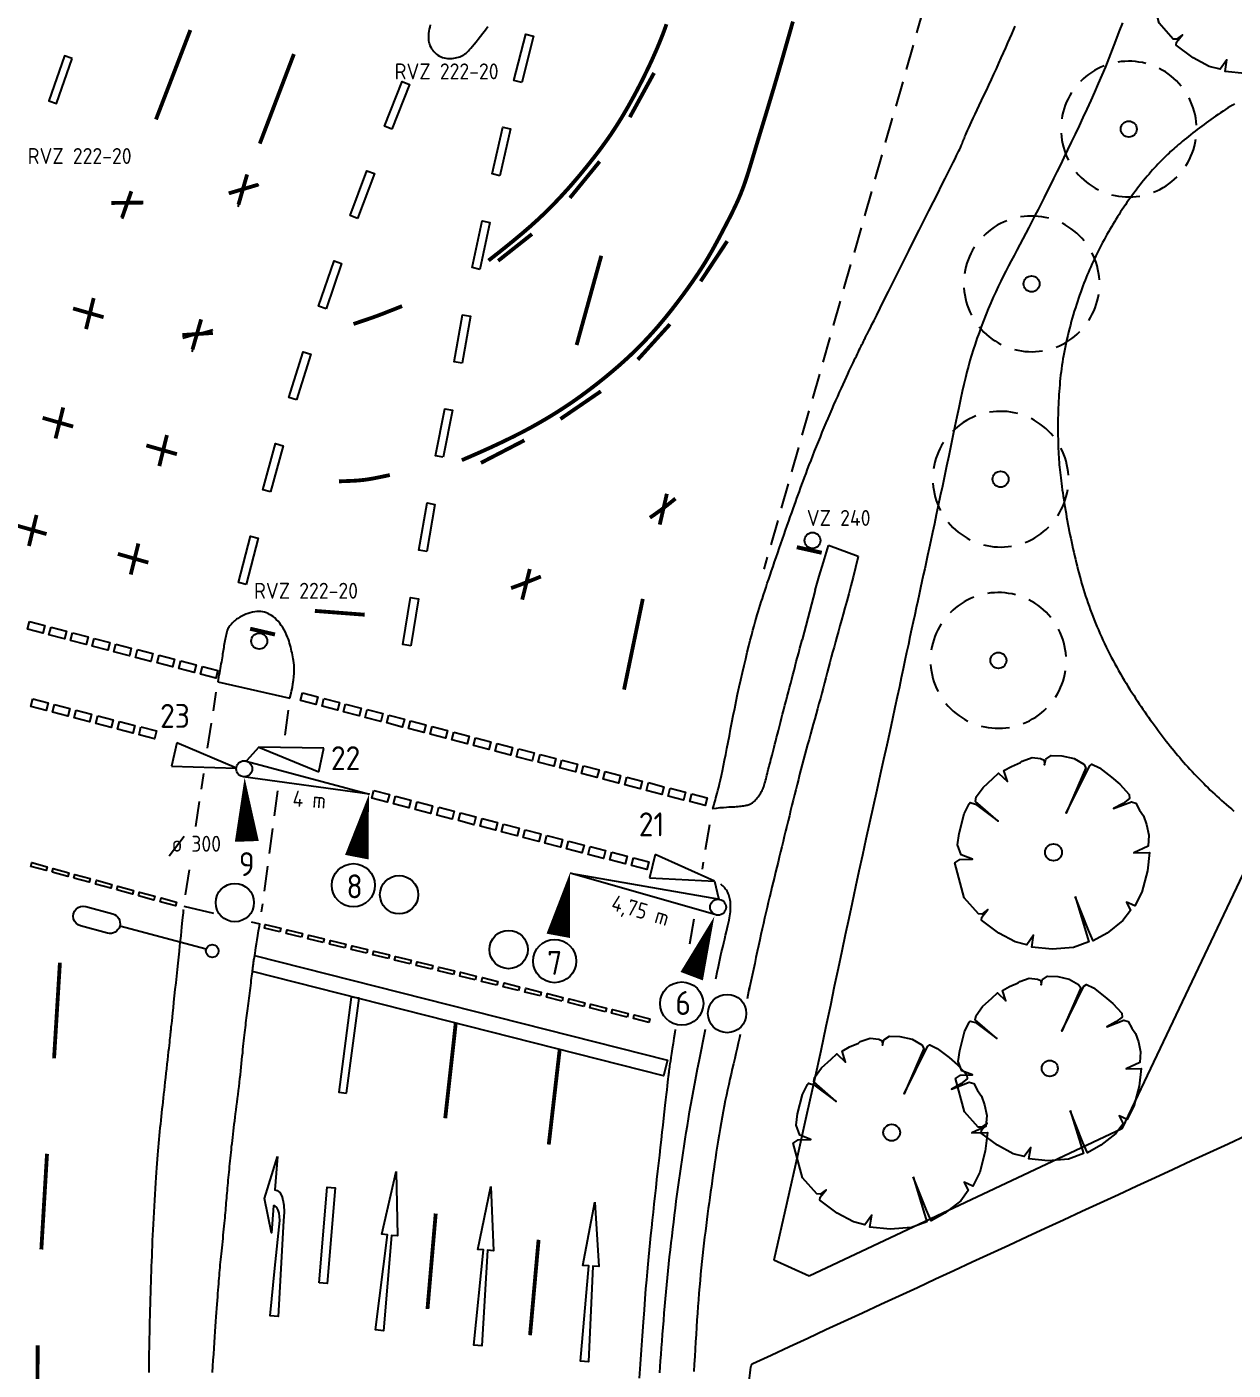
# Model space of a CAD drawing. Header units: metres. Extents: x -3 to 211, y 1 to 149.
# Drawn here: x 75.44 to 113.22, y 37.58 to 79.65 of the extents above; entities that cross this region are included whole.
import ezdxf

# ---------------------------------------------------------------- set-up
doc = ezdxf.new("R2010")
doc.units = ezdxf.units.M
doc.header["$LTSCALE"] = 25
doc.linetypes.add('STRICHLINIE2', pattern=[9.525, 6.35, -3.175])
doc.layers.get('0').update_dxf_attribs({"linetype": 'CONTINUOUS'})
for name, color, linetype in [('BG-GR-LIN-VSB', 4, 'CONTINUOUS'), ('BT-OF-LIN-ABG', 4, 'CONTINUOUS'), ('BT-SM-SYM', 2, 'CONTINUOUS'), ('BV-BL-SYM', 2, 'CONTINUOUS'), ('BV-FM-SYM', 2, 'CONTINUOUS'), ('BV-SF-LIN-HOH', 5, 'CONTINUOUS'), ('BV-SF-LIN-HOH-AGS', 5, 'STRICHLINIE2'), ('BV-VK-SYM', 2, 'CONTINUOUS'), ('BV-VK-TXT', 2, 'CONTINUOUS'), ('BV-VK-TXT-LSA', 3, 'CONTINUOUS')]:
    doc.layers.add(name, color=color, linetype=linetype)
doc.styles.get("Standard").update_dxf_attribs({"font": 'isocp.shx', "height": 0.5})

# ---------------------------------------------------------------- blocks, each defined once
blk = doc.blocks.new('BMIST')
blk.add_lwpolyline([(0.506, 0.041), (0.991, 0.004), (0.99, -0.167), (0.925, -0.378), (0.829, -0.566), (0.721, -0.503), (0.788, -0.605), (0.717, -0.704), (0.57, -0.828), (0.382, -0.947), (0.354, -0.933), (0.304, -0.846), (0.324, -0.92), (0.31, -0.952), (0.101, -1.03), (-0.27, -0.988), (-0.283, -0.927), (-0.239, -0.804), (-0.323, -0.896), (-0.431, -0.894), (-0.535, -0.836), (-0.705, -0.716), (-0.782, -0.629), (-0.791, -0.616), (-0.754, -0.569), (-0.509, -0.416), (-0.783, -0.559), (-0.822, -0.535), (-0.888, -0.433), (-0.937, -0.307), (-0.967, -0.23), (-0.853, -0.178), (-0.972, -0.169), (-0.984, -0.083), (-0.988, 0.019), (-0.995, 0.04), (-0.992, 0.149), (-0.949, 0.227), (-0.921, 0.255), (-0.876, 0.242), (-0.923, 0.274), (-0.939, 0.342), (-0.895, 0.442), (-0.824, 0.549), (-0.733, 0.621), (-0.69, 0.629), (-0.328, 0.267), (-0.694, 0.669), (-0.702, 0.7), (-0.639, 0.757), (-0.506, 0.838), (-0.406, 0.892), (-0.273, 0.943), (-0.233, 0.932), (-0.208, 0.851), (-0.194, 0.741), (-0.194, 0.938), (-0.164, 0.976), (-0.083, 0.986), (-0.013, 1.003), (0.083, 0.998), (0.192, 0.981), (0.295, 0.932), (0.305, 0.77), (0.361, 0.923), (0.531, 0.832), (0.714, 0.7), (0.82, 0.58), (0.752, 0.513), (0.846, 0.521), (0.916, 0.409), (0.976, 0.211), (0.999, 0.048), (0.879, 0.043)], close=True)
blk.add_circle((0, 0), 0.0866)
blk = doc.blocks.new('BMPLN')
blk.add_circle((0, 0), 0.25)
for start, end in [(72, 96.0163), (108, 132.0163), (36, 60.0163), (144, 168.0163), (0, 24.0163), (180, 204.0163), (324, 348.0163), (216, 240.0163), (288, 312.0163), (252, 276.0163)]:
    blk.add_arc((0, 0), 2.125, start, end)
blk = doc.blocks.new('FMPFLG')
blk.add_lwpolyline([(0, 0), (2, 0.25), (2, 0.0625), (5, 0.125), (5, -0.125), (2, -0.0625), (2, -0.25)], close=True)
blk = doc.blocks.new('FMPFLL')
blk.add_lwpolyline([(0, -0.289), (1.05, -0.289), (1.064, -0.215), (1.119, -0.13), (1.236, -0.058), (1.345, -0.016), (1.511, 0.027), (1.722, 0.058), (2, 0.062), (5, 0.125), (5, 0), (5, -0.125), (3.5, -0.094), (2, -0.062), (1.876, -0.075), (1.774, -0.098), (1.676, -0.135), (1.595, -0.186), (1.555, -0.251), (1.55, -0.289), (2.4, -0.289), (1.35, -0.589)], close=True)
blk = doc.blocks.new('BLSTRLAM')
blk.add_line((0.2, 0), (3, 0))
blk.add_lwpolyline([(3.3125, 0.3125), (4.1875, 0.3125, -1), (4.1875, -0.3125), (3.3125, -0.3125, -1)], format="xyb", close=True)
blk.add_circle((0, 0), 0.2)
blk = doc.blocks.new('VKLSASO1')
blk.add_lwpolyline([(0, -0.45, 0, 0, 0), (0, 0.15, 0.3, 0, 0), (0, 0.45, 0, 0, 0)], format="xyseb")
blk = doc.blocks.new('BVKMAN')
blk.add_circle((0, 0), 0.25)
blk = doc.blocks.new('Verkehrszeichen')
at = {"layer": 'BV-VK-SYM', "const_width": 0.125}
blk.add_lwpolyline([(0.305, 0.373), (0.322, -0.426)], dxfattribs=at)
at = {"layer": 'BV-VK-SYM', "rotation": 0.8654267626991108}
blk.add_blockref('BVKMAN', (0, 0), dxfattribs=at)

msp = doc.modelspace()

# ---------------------------------------------------------------- linework, layer by layer
at = {"layer": 'BG-GR-LIN-VSB'}
msp.add_line((99.942, 40.529), (98.83, 41.023), dxfattribs=at)
at = {"layer": 'BT-OF-LIN-ABG'}
for p, q in [((101.475, 63.063), (100.548, 63.41)), ((100.134, 62.015), (99.721, 60.451)), ((81.414, 59.141), (83.672, 58.633)), ((114.122, 54.366), (109.741, 45.139)), ((80.353, 52.114), (81.284, 51.896)), ((82.462, 51.62), (82.731, 51.558)), ((98.006, 49.222), (98.076, 49.568)), ((109.741, 45.139), (99.942, 40.529))]:
    msp.add_line(p, q, dxfattribs=at)
for points in [[(109.753, 79.776), (109.647, 79.492), (109.542, 79.214), (109.436, 78.941), (109.329, 78.671), (109.22, 78.404), (109.11, 78.139), (108.997, 77.874), (108.881, 77.609), (108.762, 77.343), (108.641, 77.077), (108.519, 76.813), (108.396, 76.551), (108.274, 76.293), (108.153, 76.042), (108.035, 75.797), (107.92, 75.56), (107.81, 75.333), (107.703, 75.115), (107.6, 74.904), (107.499, 74.7), (107.4, 74.502), (107.303, 74.307), (107.207, 74.116), (107.111, 73.928), (107.014, 73.74), (106.918, 73.554), (106.822, 73.37), (106.727, 73.188), (106.633, 73.009), (106.54, 72.833), (106.449, 72.66), (106.36, 72.492), (106.273, 72.327), (106.188, 72.166), (106.105, 72.006), (106.024, 71.847), (105.944, 71.686), (105.865, 71.523), (105.786, 71.356), (105.708, 71.184), (105.63, 71.005), (105.553, 70.822), (105.477, 70.635), (105.403, 70.447), (105.331, 70.259), (105.263, 70.073), (105.198, 69.89), (105.137, 69.712), (105.081, 69.54), (105.029, 69.372), (104.98, 69.203), (104.932, 69.03), (104.885, 68.85), (104.838, 68.659), (104.789, 68.453), (104.739, 68.229), (104.684, 67.984), (104.627, 67.72), (104.568, 67.44), (104.506, 67.147), (104.443, 66.843), (104.378, 66.532), (104.312, 66.217), (104.246, 65.899), (104.18, 65.583), (104.114, 65.27), (104.049, 64.962), (103.985, 64.66), (103.923, 64.368), (103.863, 64.086), (103.806, 63.817), (103.751, 63.563), (103.7, 63.324), (103.652, 63.099), (103.606, 62.885), (103.561, 62.679), (103.518, 62.478), (103.475, 62.28), (103.432, 62.081), (103.388, 61.879), (103.343, 61.672), (103.297, 61.459), (103.249, 61.239), (103.201, 61.014), (103.151, 60.784), (103.1, 60.547), (103.049, 60.306), (102.996, 60.059), (102.942, 59.806), (102.887, 59.544), (102.829, 59.27), (102.767, 58.979), (102.701, 58.669), (102.629, 58.336), (102.551, 57.976), (102.466, 57.585), (102.373, 57.161), (102.272, 56.71), (102.167, 56.235), (102.057, 55.742), (101.945, 55.238), (101.832, 54.727), (101.719, 54.215), (101.608, 53.708), (101.499, 53.209), (101.392, 52.716), (101.286, 52.223), (101.18, 51.726), (101.072, 51.22), (100.962, 50.7), (100.848, 50.161), (100.73, 49.599), (100.606, 49.004), (100.466, 48.344), (100.303, 47.584), (100.108, 46.688), (99.872, 45.62), (99.586, 44.344), (99.242, 42.824), (98.83, 41.023)], [(100.134, 62.015), (100.155, 62.088), (100.26, 62.452), (100.39, 62.889), (100.548, 63.41)], [(101.475, 63.063), (101.393, 62.723), (101.317, 62.417), (101.246, 62.141), (101.181, 61.892), (101.12, 61.664), (101.063, 61.455), (101.009, 61.259), (100.957, 61.074), (100.907, 60.896), (100.859, 60.723), (100.812, 60.554), (100.766, 60.39), (100.722, 60.227), (100.678, 60.067), (100.635, 59.908), (100.592, 59.749), (100.549, 59.589), (100.507, 59.428), (100.464, 59.267), (100.422, 59.106), (100.379, 58.944), (100.337, 58.783), (100.294, 58.621), (100.25, 58.459), (100.206, 58.298), (100.162, 58.137), (100.117, 57.976), (100.072, 57.816), (100.028, 57.656), (99.983, 57.497), (99.939, 57.338), (99.895, 57.18), (99.852, 57.023), (99.81, 56.866), (99.768, 56.709), (99.726, 56.552), (99.685, 56.395), (99.644, 56.237), (99.603, 56.079), (99.563, 55.92), (99.522, 55.759), (99.482, 55.598), (99.441, 55.436), (99.401, 55.273), (99.361, 55.11), (99.321, 54.947), (99.281, 54.784), (99.242, 54.621), (99.202, 54.458), (99.163, 54.296), (99.123, 54.134), (99.084, 53.972), (99.045, 53.812), (99.006, 53.652), (98.968, 53.493), (98.929, 53.335), (98.89, 53.177), (98.852, 53.02), (98.814, 52.864), (98.775, 52.707), (98.737, 52.55), (98.699, 52.391), (98.661, 52.232), (98.623, 52.07), (98.585, 51.907), (98.547, 51.742), (98.509, 51.574), (98.471, 51.403), (98.433, 51.23), (98.394, 51.055), (98.355, 50.876), (98.315, 50.695), (98.276, 50.51), (98.235, 50.323), (98.195, 50.135), (98.155, 49.945), (98.115, 49.756), (98.076, 49.568), (98.06, 49.488)], [(96.905, 55.173), (97.04, 55.188), (97.158, 55.199), (97.26, 55.208), (97.348, 55.215), (97.425, 55.22), (97.493, 55.224), (97.554, 55.227), (97.611, 55.23), (97.665, 55.234), (97.716, 55.238), (97.765, 55.242), (97.811, 55.247), (97.855, 55.253), (97.896, 55.259), (97.934, 55.265), (97.97, 55.272), (98.002, 55.28), (98.033, 55.288), (98.061, 55.298), (98.088, 55.309), (98.114, 55.321), (98.139, 55.336), (98.164, 55.353), (98.189, 55.372), (98.215, 55.394), (98.24, 55.418), (98.266, 55.445), (98.292, 55.473), (98.317, 55.503), (98.342, 55.534), (98.366, 55.566), (98.388, 55.599), (98.41, 55.632), (98.43, 55.666), (98.45, 55.7), (98.468, 55.736), (98.485, 55.774), (98.502, 55.814), (98.517, 55.856), (98.533, 55.901), (98.547, 55.949), (98.562, 55.999), (98.576, 56.052), (98.59, 56.107), (98.604, 56.164), (98.618, 56.221), (98.632, 56.279), (98.647, 56.338), (98.662, 56.396), (98.678, 56.455), (98.694, 56.514), (98.711, 56.576), (98.728, 56.639), (98.746, 56.705), (98.764, 56.775), (98.784, 56.848), (98.804, 56.926), (98.825, 57.009), (98.846, 57.097), (98.87, 57.189), (98.894, 57.288), (98.92, 57.392), (98.948, 57.501), (98.977, 57.617), (99.008, 57.739), (99.041, 57.866), (99.076, 57.997), (99.111, 58.132), (99.147, 58.269), (99.184, 58.408), (99.22, 58.547), (99.257, 58.685), (99.293, 58.822), (99.328, 58.958), (99.363, 59.093), (99.398, 59.228), (99.433, 59.363), (99.469, 59.498), (99.504, 59.634), (99.54, 59.772), (99.577, 59.91), (99.615, 60.051), (99.653, 60.194), (99.692, 60.34), (99.721, 60.451)], [(97.021, 49.84), (97.028, 49.875), (97.063, 50.052), (97.098, 50.222), (97.133, 50.384), (97.167, 50.54), (97.201, 50.689), (97.234, 50.83), (97.266, 50.964), (97.296, 51.09), (97.325, 51.208), (97.351, 51.318), (97.375, 51.419), (97.397, 51.512), (97.415, 51.597), (97.432, 51.675), (97.445, 51.748), (97.457, 51.815), (97.466, 51.877), (97.473, 51.937), (97.478, 51.994), (97.481, 52.049), (97.482, 52.102), (97.481, 52.154), (97.479, 52.204), (97.474, 52.252), (97.468, 52.299), (97.46, 52.344), (97.45, 52.387), (97.439, 52.429), (97.425, 52.469), (97.409, 52.508), (97.392, 52.546), (97.372, 52.582), (97.35, 52.617), (97.325, 52.651), (97.298, 52.684), (97.269, 52.715), (97.237, 52.746), (97.203, 52.776), (97.172, 52.802)], [(95.262, 37.497), (95.276, 37.687), (95.29, 37.88), (95.305, 38.078), (95.32, 38.28), (95.336, 38.489), (95.352, 38.703), (95.369, 38.92), (95.386, 39.141), (95.404, 39.364), (95.422, 39.588), (95.442, 39.813), (95.461, 40.036), (95.482, 40.258), (95.504, 40.478), (95.526, 40.697), (95.549, 40.915), (95.572, 41.133), (95.596, 41.35), (95.621, 41.567), (95.646, 41.784), (95.672, 42.002), (95.698, 42.221), (95.725, 42.439), (95.752, 42.658), (95.78, 42.876), (95.809, 43.094), (95.838, 43.311), (95.867, 43.528), (95.897, 43.743), (95.928, 43.958), (95.959, 44.172), (95.991, 44.385), (96.024, 44.599), (96.057, 44.813), (96.091, 45.027), (96.126, 45.242), (96.162, 45.458), (96.198, 45.675), (96.236, 45.893), (96.275, 46.114), (96.315, 46.337), (96.357, 46.562), (96.4, 46.791), (96.445, 47.022), (96.492, 47.257), (96.697, 48.261)], [(97.778, 48.091), (97.757, 47.989), (97.721, 47.825), (97.685, 47.662), (97.648, 47.501), (97.61, 47.339), (97.572, 47.178), (97.534, 47.017), (97.496, 46.856), (97.458, 46.693), (97.421, 46.529), (97.385, 46.363), (97.349, 46.195), (97.314, 46.025), (97.28, 45.854), (97.246, 45.68), (97.214, 45.505), (97.182, 45.327), (97.151, 45.147), (97.121, 44.965), (97.091, 44.781), (97.062, 44.597), (97.034, 44.412), (97.007, 44.228), (96.98, 44.045), (96.954, 43.864), (96.928, 43.685), (96.903, 43.509), (96.878, 43.335), (96.854, 43.163), (96.83, 42.992), (96.806, 42.821), (96.783, 42.648), (96.759, 42.474), (96.736, 42.297), (96.713, 42.117), (96.69, 41.934), (96.668, 41.749), (96.646, 41.56), (96.624, 41.37), (96.603, 41.177), (96.582, 40.984), (96.562, 40.789), (96.543, 40.593), (96.524, 40.395), (96.507, 40.196), (96.489, 39.994), (96.473, 39.789), (96.457, 39.58), (96.442, 39.368), (96.427, 39.15), (96.412, 38.928), (96.398, 38.701), (96.384, 38.471), (96.37, 38.239), (96.357, 38.006), (96.343, 37.773), (96.329, 37.541)]]:
    msp.add_lwpolyline(points, dxfattribs=at)
msp.add_lwpolyline([(98.075, 30.468, -0.000227), (98, 31.341, -0.007476), (97.984, 31.564, -0.009604), (97.942, 32.715, -0.007263), (97.937, 34.237, -0.007724), (97.96, 35.085, -0.003463), (98.053, 36.975, -0.014258), (98.113, 37.68, -0.118876), (98.142, 37.761, -0.138582), (98.178, 37.792, -0.000322), (116.504, 46.26, -0.000473), (127.645, 51.387, -0.000747), (147.807, 60.604)], format="xyb", dxfattribs=at)
at = {"layer": 'BV-FM-SYM', "const_width": 0.12}
for points in [[(80.558, 79.552), (79.481, 76.752)], [(89.061, 66.081), (89.54, 66.289), (89.963, 66.479), (90.337, 66.654), (90.667, 66.815), (90.961, 66.964), (91.223, 67.104), (91.461, 67.237), (91.681, 67.365), (91.887, 67.489), (92.082, 67.611), (92.268, 67.731), (92.446, 67.849), (92.616, 67.967), (92.782, 68.085), (92.942, 68.203), (93.1, 68.322), (93.257, 68.442), (93.411, 68.564), (93.563, 68.686), (93.712, 68.81), (93.859, 68.934), (94.002, 69.058), (94.141, 69.182), (94.277, 69.306), (94.408, 69.43), (94.535, 69.553), (94.658, 69.676), (94.777, 69.799), (94.894, 69.922), (95.007, 70.046), (95.118, 70.17), (95.226, 70.294), (95.332, 70.42), (95.437, 70.546), (95.539, 70.672), (95.64, 70.799), (95.738, 70.926), (95.835, 71.053), (95.93, 71.179), (96.023, 71.305), (96.114, 71.43), (96.203, 71.555), (96.291, 71.679), (96.376, 71.803), (96.46, 71.926), (96.541, 72.05), (96.62, 72.174), (96.697, 72.297), (96.772, 72.421), (96.844, 72.545), (96.914, 72.668), (96.982, 72.79), (97.047, 72.911), (97.111, 73.028), (97.172, 73.143), (97.231, 73.255), (97.287, 73.363), (97.342, 73.468), (97.395, 73.569), (97.446, 73.668), (97.495, 73.765), (97.542, 73.86), (97.587, 73.953), (97.631, 74.046), (97.674, 74.138), (97.716, 74.23), (97.756, 74.324), (97.796, 74.419), (97.835, 74.518), (97.874, 74.622), (97.914, 74.73), (97.953, 74.844), (97.993, 74.965), (98.034, 75.094), (98.076, 75.23), (98.121, 75.376), (98.167, 75.531), (98.216, 75.695), (98.269, 75.871), (98.325, 76.057), (98.385, 76.255), (98.449, 76.466), (98.518, 76.69), (98.59, 76.927), (98.666, 77.179), (98.746, 77.446), (98.831, 77.728), (98.919, 78.027), (99.011, 78.343), (99.108, 78.678), (99.21, 79.034), (99.318, 79.414), (99.433, 79.819)], [(89.898, 72.333), (90.306, 72.654), (90.657, 72.937), (90.958, 73.188), (91.216, 73.411), (91.438, 73.612), (91.632, 73.794), (91.804, 73.963), (91.961, 74.123), (92.11, 74.28), (92.252, 74.433), (92.388, 74.584), (92.519, 74.732), (92.644, 74.878), (92.765, 75.021), (92.882, 75.164), (92.997, 75.305), (93.108, 75.445), (93.218, 75.584), (93.325, 75.723), (93.43, 75.863), (93.532, 76.003), (93.633, 76.144), (93.732, 76.286), (93.828, 76.431), (93.923, 76.578), (94.016, 76.726), (94.107, 76.876), (94.196, 77.027), (94.283, 77.178), (94.367, 77.329), (94.45, 77.48), (94.53, 77.629), (94.608, 77.778), (94.683, 77.925), (94.756, 78.07), (94.827, 78.214), (94.896, 78.357), (94.963, 78.498), (95.028, 78.638), (95.09, 78.777), (95.151, 78.915), (95.209, 79.052), (95.266, 79.189), (95.32, 79.325), (95.373, 79.461), (95.424, 79.598), (95.472, 79.736)], [(83.801, 78.799), (82.733, 75.995)], [(94.323, 76.822), (95.083, 78.209)], [(92.447, 74.295), (93.379, 75.436)], [(82.067, 74.088), (82.335, 75.027)], [(78.417, 73.671), (78.709, 74.5)], [(82.684, 74.71), (81.766, 74.439)], [(79.082, 74.149), (78.082, 74.137)], [(90.199, 72.324), (91.26, 73.163)], [(96.542, 71.682), (97.374, 72.941)], [(92.658, 69.687), (93.43, 72.483)], [(77.291, 70.186), (77.529, 71.157)], [(77.841, 70.559), (76.885, 70.832)], [(85.669, 70.347), (85.913, 70.429), (86.106, 70.494), (86.265, 70.549), (86.41, 70.601), (86.557, 70.656), (86.724, 70.722), (86.93, 70.803), (87.191, 70.908)], [(80.626, 69.551), (80.895, 70.49)], [(94.573, 69.23), (95.58, 70.339)], [(81.263, 70.066), (80.308, 70)], [(92.151, 67.372), (93.416, 68.238)], [(76.337, 66.76), (76.575, 67.732)], [(76.887, 67.134), (75.931, 67.406)], [(79.586, 65.897), (79.824, 66.868)], [(80.137, 66.27), (79.18, 66.543)], [(89.661, 65.997), (91.022, 66.703)], [(85.211, 65.418), (85.476, 65.428), (85.685, 65.437), (85.856, 65.449), (86.009, 65.465), (86.162, 65.487), (86.333, 65.518), (86.542, 65.56), (86.807, 65.616)], [(95.753, 64.879), (95.585, 64.742), (95.385, 64.587), (95.205, 64.455), (95.039, 64.338), (94.953, 64.28)], [(75.502, 63.394), (75.74, 64.366)], [(76.053, 63.768), (75.096, 64.04)], [(78.692, 62.501), (78.93, 63.472)], [(79.242, 62.874), (78.286, 63.147)], [(91.537, 62.438), (91.353, 62.361), (90.885, 62.177), (90.605, 62.075)], [(84.458, 61.361), (86.019, 61.241)], [(94.731, 61.737), (94.143, 58.895)], [(76.472, 50.344), (76.289, 47.349)], [(88.872, 48.454), (88.542, 45.472)], [(92.128, 47.628), (91.785, 44.648)], [(76.068, 44.358), (75.89, 41.363)], [(88.244, 42.487), (87.986, 39.498)], [(91.466, 41.665), (91.199, 38.677)], [(75.774, 38.365), (75.767, 35.365)]]:
    msp.add_lwpolyline(points, dxfattribs=at)
at = {"layer": 'BV-FM-SYM'}
for points in [[(90.939, 77.909), (90.696, 77.97), (91.064, 79.424), (91.306, 79.363)], [(76.854, 78.666), (76.618, 78.748), (76.124, 77.332), (76.36, 77.249)], [(86.867, 76.451), (86.635, 76.544), (87.193, 77.936), (87.425, 77.844)], [(90.256, 74.991), (90.012, 75.046), (90.343, 76.509), (90.586, 76.454)], [(85.796, 73.652), (85.562, 73.739), (86.088, 75.144), (86.322, 75.057)], [(89.631, 72.058), (89.386, 72.111), (89.699, 73.578), (89.943, 73.526)], [(84.811, 70.822), (84.574, 70.903), (85.06, 72.322), (85.297, 72.241)], [(89.073, 69.115), (88.827, 69.159), (89.088, 70.636), (89.334, 70.593)], [(83.884, 67.972), (83.646, 68.047), (84.095, 69.478), (84.334, 69.403)], [(88.481, 66.172), (88.236, 66.221), (88.529, 67.692), (88.774, 67.643)], [(83.069, 65.09), (82.828, 65.157), (83.228, 66.602), (83.469, 66.535)], [(87.961, 63.22), (87.715, 63.263), (87.972, 64.741), (88.218, 64.698)], [(82.308, 62.19), (82.066, 62.252), (82.439, 63.705), (82.681, 63.643)], [(87.462, 60.264), (87.215, 60.304), (87.456, 61.784), (87.703, 61.744)], [(75.515, 61.028), (75.999, 60.902), (75.936, 60.66), (75.453, 60.786)], [(76.193, 60.852), (76.677, 60.726), (76.614, 60.484), (76.13, 60.61)], [(76.87, 60.676), (77.354, 60.55), (77.292, 60.308), (76.808, 60.434)], [(77.548, 60.5), (78.032, 60.374), (77.969, 60.132), (77.485, 60.258)], [(78.225, 60.324), (78.709, 60.198), (78.647, 59.956), (78.163, 60.082)], [(78.903, 60.148), (79.387, 60.022), (79.324, 59.781), (78.84, 59.906)], [(79.581, 59.972), (80.064, 59.847), (80.002, 59.605), (79.518, 59.73)], [(80.258, 59.796), (80.742, 59.671), (80.679, 59.429), (80.195, 59.554)], [(80.936, 59.62), (81.42, 59.495), (81.357, 59.253), (80.873, 59.378)], [(75.625, 58.606), (76.109, 58.48), (76.046, 58.238), (75.562, 58.364)], [(84.067, 58.797), (84.551, 58.671), (84.488, 58.429), (84.004, 58.555)], [(84.744, 58.621), (85.228, 58.495), (85.166, 58.253), (84.682, 58.379)], [(76.302, 58.43), (76.786, 58.304), (76.723, 58.062), (76.24, 58.188)], [(76.98, 58.254), (77.464, 58.128), (77.401, 57.886), (76.917, 58.012)], [(77.657, 58.078), (78.141, 57.952), (78.079, 57.71), (77.595, 57.836)], [(85.422, 58.445), (85.906, 58.319), (85.843, 58.077), (85.359, 58.203)], [(86.1, 58.269), (86.584, 58.143), (86.521, 57.901), (86.037, 58.027)], [(86.777, 58.093), (87.261, 57.967), (87.198, 57.725), (86.714, 57.851)], [(78.335, 57.902), (78.819, 57.776), (78.756, 57.534), (78.272, 57.66)], [(79.012, 57.726), (79.496, 57.6), (79.434, 57.358), (78.95, 57.484)], [(87.455, 57.917), (87.939, 57.791), (87.876, 57.549), (87.392, 57.675)], [(88.132, 57.741), (88.616, 57.615), (88.553, 57.373), (88.069, 57.499)], [(88.81, 57.565), (89.294, 57.439), (89.231, 57.197), (88.747, 57.323)], [(89.487, 57.389), (89.971, 57.263), (89.908, 57.021), (89.424, 57.147)], [(90.165, 57.213), (90.649, 57.088), (90.586, 56.846), (90.102, 56.971)], [(90.842, 57.037), (91.326, 56.912), (91.263, 56.67), (90.779, 56.795)], [(91.52, 56.861), (92.004, 56.736), (91.941, 56.494), (91.457, 56.619)], [(92.197, 56.685), (92.681, 56.56), (92.618, 56.318), (92.134, 56.443)], [(92.875, 56.509), (93.359, 56.384), (93.296, 56.142), (92.812, 56.267)], [(93.552, 56.333), (94.036, 56.208), (93.973, 55.966), (93.49, 56.091)], [(94.23, 56.158), (94.714, 56.032), (94.651, 55.79), (94.167, 55.916)], [(94.907, 55.982), (95.391, 55.856), (95.329, 55.614), (94.845, 55.74)], [(86.307, 55.738), (86.791, 55.612), (86.728, 55.37), (86.244, 55.496)], [(86.985, 55.562), (87.469, 55.436), (87.406, 55.194), (86.922, 55.32)], [(95.585, 55.806), (96.069, 55.68), (96.006, 55.438), (95.522, 55.564)], [(96.262, 55.63), (96.746, 55.504), (96.684, 55.262), (96.2, 55.388)], [(87.662, 55.386), (88.146, 55.26), (88.083, 55.018), (87.599, 55.144)], [(88.34, 55.21), (88.824, 55.084), (88.761, 54.842), (88.277, 54.968)], [(89.017, 55.034), (89.501, 54.908), (89.438, 54.666), (88.954, 54.792)], [(89.695, 54.858), (90.179, 54.732), (90.116, 54.49), (89.632, 54.616)], [(90.372, 54.682), (90.856, 54.556), (90.793, 54.314), (90.309, 54.44)], [(91.05, 54.506), (91.534, 54.38), (91.471, 54.138), (90.987, 54.264)], [(91.727, 54.33), (92.211, 54.205), (92.148, 53.963), (91.665, 54.088)], [(92.405, 54.154), (92.889, 54.029), (92.826, 53.787), (92.342, 53.912)], [(93.082, 53.978), (93.566, 53.853), (93.504, 53.611), (93.02, 53.736)], [(75.558, 53.361), (75.59, 53.477), (76.072, 53.345), (76.041, 53.23)], [(93.76, 53.802), (94.244, 53.677), (94.181, 53.435), (93.697, 53.56)], [(94.437, 53.626), (94.921, 53.501), (94.859, 53.259), (94.375, 53.384)], [(76.234, 53.177), (76.265, 53.293), (76.748, 53.161), (76.716, 53.045)], [(76.909, 52.992), (76.941, 53.108), (77.423, 52.976), (77.391, 52.861)], [(77.584, 52.808), (77.616, 52.924), (78.098, 52.792), (78.066, 52.676)], [(78.259, 52.623), (78.291, 52.739), (78.773, 52.607), (78.742, 52.492)], [(78.935, 52.439), (78.966, 52.555), (79.449, 52.423), (79.417, 52.307)], [(79.61, 52.254), (79.642, 52.37), (80.124, 52.238), (80.092, 52.123)], [(83.363, 51.305), (82.877, 51.424), (82.906, 51.541), (83.391, 51.422)], [(84.043, 51.139), (83.557, 51.258), (83.586, 51.374), (84.071, 51.255)], [(84.722, 50.972), (84.237, 51.091), (84.265, 51.208), (84.751, 51.089)], [(85.402, 50.806), (84.917, 50.925), (84.945, 51.041), (85.431, 50.922)], [(86.082, 50.639), (85.597, 50.758), (85.625, 50.875), (86.111, 50.756)], [(86.762, 50.472), (86.277, 50.591), (86.305, 50.708), (86.791, 50.589)], [(87.442, 50.306), (86.956, 50.425), (86.985, 50.541), (87.471, 50.422)], [(88.122, 50.139), (87.636, 50.258), (87.665, 50.375), (88.15, 50.256)], [(88.802, 49.973), (88.316, 50.092), (88.345, 50.208), (88.83, 50.089)], [(89.482, 49.806), (88.996, 49.925), (89.025, 50.042), (89.51, 49.923)], [(90.162, 49.639), (89.676, 49.758), (89.705, 49.875), (90.19, 49.756)], [(90.841, 49.473), (90.356, 49.592), (90.384, 49.708), (90.87, 49.589)], [(85.454, 46.262), (85.842, 49.237), (85.594, 49.269), (85.206, 46.294)], [(91.521, 49.306), (91.036, 49.425), (91.064, 49.542), (91.55, 49.423)], [(92.201, 49.14), (91.716, 49.259), (91.744, 49.375), (92.23, 49.256)], [(92.881, 48.973), (92.396, 49.092), (92.424, 49.209), (92.91, 49.09)], [(93.561, 48.806), (93.075, 48.925), (93.104, 49.042), (93.59, 48.923)], [(94.241, 48.64), (93.755, 48.759), (93.784, 48.875), (94.269, 48.756)], [(94.921, 48.473), (94.435, 48.592), (94.464, 48.709), (94.949, 48.59)], [(84.59, 40.322), (84.848, 43.31), (85.097, 43.289), (84.839, 40.3)]]:
    msp.add_lwpolyline(points, close=True, dxfattribs=at)
for points in [[(82.335, 75.027), (82.047, 74.016)], [(78.692, 74.506), (78.427, 73.638)], [(81.766, 74.439), (82.703, 74.716)], [(80.895, 70.49), (80.606, 69.479)], [(80.325, 69.902), (81.262, 70.178)], [(82.572, 50.566), (95.504, 47.288), (95.381, 46.804), (82.503, 50.068)]]:
    msp.add_lwpolyline(points, dxfattribs=at)
at = {"layer": 'BV-FM-SYM', "const_width": 0.12}
for points in [[(95.261, 64.064, 0.002223), (95.484, 65.029, 0.025423)], [(90.953, 61.715, 0.002136), (91.19, 62.673, 0.033352)]]:
    msp.add_lwpolyline(points, format="xyb", dxfattribs=at)
at = {"layer": 'BV-SF-LIN-HOH'}
for points in [[(88.072, 79.717), (88.055, 79.646), (88.042, 79.578), (88.031, 79.512), (88.022, 79.449), (88.017, 79.389), (88.015, 79.331), (88.016, 79.275), (88.021, 79.22), (88.031, 79.167), (88.045, 79.116), (88.064, 79.065), (88.088, 79.016), (88.117, 78.968), (88.15, 78.921), (88.187, 78.877), (88.227, 78.836), (88.27, 78.799), (88.315, 78.765), (88.362, 78.737), (88.41, 78.713), (88.459, 78.694), (88.509, 78.679), (88.559, 78.669), (88.61, 78.663), (88.661, 78.66), (88.712, 78.66), (88.763, 78.664), (88.812, 78.67), (88.861, 78.678), (88.909, 78.689), (88.955, 78.702), (89, 78.718), (89.043, 78.736), (89.084, 78.756), (89.123, 78.778), (89.16, 78.803), (89.195, 78.83), (89.23, 78.862), (89.267, 78.898), (89.305, 78.94), (89.347, 78.989), (89.394, 79.046), (89.447, 79.111), (89.507, 79.185), (89.573, 79.268), (89.645, 79.358), (89.72, 79.454), (89.799, 79.555), (89.88, 79.66)], [(96.927, 55.175), (96.935, 55.205), (96.952, 55.265), (96.968, 55.322), (96.985, 55.379), (97.003, 55.44), (97.022, 55.504), (97.042, 55.575), (97.063, 55.653), (97.086, 55.74), (97.11, 55.838), (97.136, 55.948), (97.164, 56.071), (97.194, 56.207), (97.225, 56.356), (97.258, 56.515), (97.292, 56.685), (97.328, 56.864), (97.365, 57.052), (97.403, 57.247), (97.442, 57.448), (97.482, 57.656), (97.523, 57.869), (97.565, 58.086), (97.609, 58.306), (97.654, 58.529), (97.701, 58.754), (97.749, 58.98), (97.799, 59.206), (97.85, 59.43), (97.902, 59.65), (97.953, 59.863), (98.003, 60.068), (98.052, 60.262), (98.098, 60.443), (98.141, 60.609), (98.18, 60.758), (98.216, 60.892), (98.25, 61.015), (98.282, 61.128), (98.313, 61.234), (98.343, 61.336), (98.374, 61.436), (98.406, 61.538), (98.439, 61.644), (98.475, 61.753), (98.512, 61.866), (98.55, 61.982), (98.59, 62.103), (98.631, 62.226), (98.674, 62.354), (98.718, 62.484), (98.764, 62.618), (98.811, 62.754), (98.858, 62.893), (98.907, 63.034), (98.956, 63.176), (99.005, 63.319), (99.055, 63.463), (99.105, 63.606), (99.155, 63.749), (99.205, 63.891), (99.254, 64.031), (99.302, 64.168), (99.349, 64.302), (99.395, 64.431), (99.439, 64.556), (99.481, 64.674), (99.522, 64.787), (99.56, 64.895), (99.598, 65.001), (99.636, 65.105), (99.674, 65.209), (99.713, 65.316), (99.754, 65.427), (99.798, 65.543), (99.844, 65.666), (99.894, 65.797), (99.946, 65.932), (100, 66.072), (100.056, 66.216), (100.113, 66.362), (100.172, 66.51), (100.232, 66.658), (100.292, 66.807), (100.353, 66.954), (100.414, 67.101), (100.475, 67.247), (100.536, 67.391), (100.597, 67.533), (100.658, 67.674), (100.718, 67.812), (100.778, 67.947), (100.837, 68.08), (100.894, 68.209), (100.95, 68.334), (101.005, 68.454), (101.057, 68.568), (101.107, 68.677), (101.154, 68.78), (101.199, 68.875), (101.24, 68.965), (101.28, 69.049), (101.317, 69.128), (101.353, 69.202), (101.387, 69.273), (101.42, 69.341), (101.452, 69.407), (101.483, 69.471), (101.513, 69.533), (101.542, 69.592), (101.57, 69.648), (101.596, 69.701), (101.62, 69.75), (101.642, 69.795), (101.662, 69.836), (101.68, 69.871), (101.695, 69.902), (101.709, 69.929), (101.721, 69.953), (101.731, 69.975), (101.741, 69.994), (101.75, 70.012), (101.759, 70.03), (101.768, 70.049), (101.78, 70.072), (101.797, 70.107), (101.823, 70.158), (101.859, 70.23), (101.908, 70.329), (101.973, 70.46), (102.057, 70.628), (102.162, 70.837), (102.284, 71.083), (102.422, 71.359), (102.572, 71.658), (102.73, 71.974), (102.894, 72.302), (103.06, 72.633), (103.225, 72.963), (103.387, 73.284), (103.543, 73.595), (103.693, 73.892), (103.836, 74.174), (103.969, 74.437), (104.091, 74.68), (104.202, 74.9), (104.3, 75.094), (104.384, 75.262), (104.454, 75.404), (104.513, 75.523), (104.562, 75.622), (104.602, 75.703), (104.633, 75.769), (104.659, 75.821), (104.679, 75.864), (104.695, 75.899), (104.707, 75.926), (104.717, 75.948), (104.725, 75.966), (104.73, 75.98), (104.734, 75.991), (104.738, 76.001), (104.741, 76.01), (104.744, 76.02), (104.747, 76.031), (104.752, 76.045), (104.758, 76.062), (104.766, 76.083), (104.775, 76.108), (104.788, 76.14), (104.804, 76.178), (104.823, 76.223), (104.846, 76.276), (104.873, 76.338), (104.904, 76.409), (104.94, 76.49), (104.982, 76.58), (105.028, 76.681), (105.081, 76.793), (105.139, 76.917), (105.202, 77.05), (105.27, 77.193), (105.342, 77.344), (105.416, 77.501), (105.493, 77.664), (105.571, 77.83), (105.65, 77.999), (105.729, 78.17), (105.806, 78.341), (105.883, 78.511), (105.958, 78.677), (106.03, 78.84), (106.1, 78.998), (106.167, 79.149), (106.229, 79.292), (106.288, 79.426), (106.343, 79.553), (106.395, 79.675)], [(113.261, 77.24), (113.198, 77.201), (113.131, 77.158), (113.059, 77.112), (112.985, 77.064), (112.908, 77.013), (112.83, 76.961), (112.752, 76.909), (112.675, 76.856), (112.6, 76.804), (112.526, 76.752), (112.453, 76.7), (112.382, 76.648), (112.311, 76.596), (112.241, 76.544), (112.171, 76.491), (112.101, 76.438), (112.031, 76.383), (111.961, 76.329), (111.892, 76.274), (111.824, 76.22), (111.757, 76.166), (111.692, 76.113), (111.63, 76.062), (111.571, 76.013), (111.514, 75.965), (111.461, 75.92), (111.409, 75.875), (111.36, 75.832), (111.311, 75.789), (111.264, 75.745), (111.216, 75.701), (111.168, 75.656), (111.12, 75.609), (111.071, 75.561), (111.021, 75.511), (110.969, 75.46), (110.918, 75.406), (110.865, 75.35), (110.811, 75.293), (110.757, 75.233), (110.701, 75.172), (110.645, 75.108), (110.589, 75.043), (110.532, 74.977), (110.476, 74.91), (110.419, 74.842), (110.364, 74.774), (110.309, 74.705), (110.255, 74.637), (110.202, 74.568), (110.149, 74.5), (110.098, 74.431), (110.047, 74.361), (109.996, 74.292), (109.946, 74.221), (109.896, 74.149), (109.846, 74.077), (109.796, 74.004), (109.746, 73.929), (109.697, 73.854), (109.648, 73.778), (109.599, 73.701), (109.55, 73.624), (109.502, 73.546), (109.455, 73.467), (109.408, 73.388), (109.361, 73.308), (109.315, 73.228), (109.269, 73.147), (109.224, 73.065), (109.179, 72.983), (109.135, 72.9), (109.091, 72.816), (109.047, 72.732), (109.004, 72.647), (108.962, 72.562), (108.92, 72.476), (108.88, 72.391), (108.84, 72.306), (108.801, 72.222), (108.763, 72.138), (108.726, 72.054), (108.69, 71.97), (108.655, 71.886), (108.62, 71.801), (108.585, 71.714), (108.551, 71.626), (108.517, 71.537), (108.482, 71.445), (108.448, 71.35), (108.414, 71.254), (108.38, 71.156), (108.347, 71.056), (108.313, 70.954), (108.28, 70.85), (108.248, 70.745), (108.215, 70.638), (108.184, 70.529), (108.153, 70.42), (108.123, 70.311), (108.094, 70.201), (108.066, 70.091), (108.04, 69.983), (108.015, 69.875), (107.991, 69.768), (107.968, 69.663), (107.947, 69.559), (107.927, 69.456), (107.909, 69.353), (107.892, 69.251), (107.875, 69.15), (107.86, 69.049), (107.846, 68.947), (107.833, 68.846), (107.82, 68.745), (107.809, 68.644), (107.799, 68.542), (107.789, 68.441), (107.78, 68.339), (107.772, 68.237), (107.765, 68.134), (107.759, 68.031), (107.753, 67.927), (107.748, 67.823), (107.744, 67.718), (107.741, 67.611), (107.738, 67.503), (107.736, 67.394), (107.735, 67.284), (107.734, 67.172), (107.734, 67.061), (107.735, 66.951), (107.736, 66.842), (107.738, 66.736), (107.741, 66.633), (107.743, 66.534), (107.747, 66.44), (107.751, 66.35), (107.755, 66.263), (107.76, 66.18), (107.765, 66.098), (107.771, 66.018), (107.778, 65.938), (107.785, 65.858), (107.793, 65.777), (107.801, 65.695), (107.811, 65.611), (107.821, 65.526), (107.832, 65.438), (107.843, 65.347), (107.856, 65.254), (107.87, 65.157), (107.884, 65.057), (107.9, 64.954), (107.916, 64.848), (107.933, 64.741), (107.951, 64.631), (107.97, 64.521), (107.989, 64.411), (108.008, 64.3), (108.028, 64.19), (108.048, 64.08), (108.069, 63.971), (108.09, 63.862), (108.112, 63.753), (108.135, 63.644), (108.157, 63.534), (108.181, 63.425), (108.205, 63.315), (108.23, 63.204), (108.255, 63.094), (108.281, 62.984), (108.307, 62.874), (108.334, 62.765), (108.362, 62.657), (108.39, 62.55), (108.418, 62.443), (108.447, 62.338), (108.477, 62.234), (108.507, 62.131), (108.538, 62.027), (108.57, 61.924), (108.603, 61.821), (108.637, 61.717), (108.673, 61.613), (108.71, 61.508), (108.747, 61.403), (108.787, 61.298), (108.827, 61.192), (108.868, 61.085), (108.911, 60.979), (108.955, 60.872), (109.001, 60.765), (109.047, 60.658), (109.095, 60.551), (109.144, 60.444), (109.194, 60.337), (109.245, 60.23), (109.298, 60.124), (109.352, 60.017), (109.406, 59.912), (109.462, 59.806), (109.519, 59.702), (109.576, 59.598), (109.634, 59.495), (109.692, 59.393), (109.751, 59.293), (109.81, 59.193), (109.87, 59.095), (109.929, 58.999), (109.989, 58.903), (110.048, 58.81), (110.107, 58.718), (110.166, 58.628), (110.224, 58.539), (110.282, 58.452), (110.339, 58.367), (110.396, 58.283), (110.454, 58.2), (110.511, 58.118), (110.569, 58.036), (110.627, 57.954), (110.687, 57.872), (110.747, 57.789), (110.81, 57.705), (110.873, 57.62), (110.937, 57.535), (111.001, 57.45), (111.065, 57.367), (111.129, 57.285), (111.192, 57.204), (111.254, 57.126), (111.314, 57.051), (111.373, 56.978), (111.432, 56.907), (111.49, 56.837), (111.549, 56.768), (111.609, 56.698), (111.671, 56.627), (111.735, 56.555), (111.801, 56.481), (111.87, 56.406), (111.94, 56.329), (112.012, 56.253), (112.084, 56.176), (112.156, 56.101), (112.228, 56.027), (112.3, 55.954), (112.37, 55.884), (112.439, 55.817), (112.507, 55.75), (112.576, 55.685), (112.645, 55.621), (112.714, 55.557), (112.785, 55.492), (112.858, 55.427), (112.933, 55.361), (113.009, 55.294), (113.088, 55.226), (113.167, 55.158), (113.247, 55.09)], [(80.339, 52.009), (80.336, 51.974), (80.33, 51.909), (80.323, 51.837), (80.315, 51.757), (80.306, 51.667), (80.296, 51.567), (80.284, 51.454), (80.271, 51.328), (80.256, 51.189), (80.24, 51.038), (80.223, 50.875), (80.204, 50.702), (80.185, 50.519), (80.165, 50.327), (80.143, 50.128), (80.121, 49.921), (80.099, 49.712), (80.077, 49.503), (80.056, 49.301), (80.035, 49.109), (80.016, 48.931), (79.999, 48.772), (79.985, 48.636), (79.973, 48.526), (79.964, 48.439), (79.957, 48.372), (79.951, 48.32), (79.947, 48.279), (79.943, 48.245), (79.94, 48.213), (79.936, 48.181), (79.932, 48.144), (79.927, 48.101), (79.922, 48.051), (79.916, 47.993), (79.908, 47.925), (79.9, 47.849), (79.89, 47.761), (79.879, 47.661), (79.866, 47.55), (79.853, 47.428), (79.838, 47.298), (79.823, 47.162), (79.807, 47.023), (79.792, 46.883), (79.776, 46.743), (79.761, 46.607), (79.747, 46.475), (79.733, 46.349), (79.719, 46.226), (79.706, 46.106), (79.694, 45.989), (79.681, 45.873), (79.669, 45.758), (79.656, 45.642), (79.644, 45.526), (79.632, 45.408), (79.619, 45.29), (79.607, 45.171), (79.595, 45.051), (79.583, 44.931), (79.571, 44.811), (79.56, 44.69), (79.549, 44.569), (79.538, 44.447), (79.527, 44.322), (79.516, 44.193), (79.506, 44.058), (79.495, 43.918), (79.484, 43.77), (79.474, 43.612), (79.463, 43.445), (79.452, 43.27), (79.441, 43.088), (79.43, 42.902), (79.42, 42.715), (79.41, 42.526), (79.4, 42.34), (79.391, 42.158), (79.383, 41.981), (79.375, 41.809), (79.367, 41.642), (79.36, 41.477), (79.353, 41.314), (79.347, 41.153), (79.341, 40.993), (79.335, 40.831), (79.329, 40.669), (79.324, 40.504), (79.318, 40.338), (79.313, 40.17), (79.308, 39.999), (79.302, 39.826), (79.297, 39.65), (79.293, 39.471), (79.288, 39.29), (79.283, 39.108), (79.279, 38.927), (79.275, 38.752), (79.271, 38.583), (79.267, 38.423), (79.264, 38.275), (79.262, 38.142), (79.26, 38.024), (79.258, 37.921), (79.257, 37.828), (79.257, 37.744), (79.257, 37.665), (79.257, 37.589), (79.257, 37.512)], [(81.25, 37.513), (81.263, 37.705), (81.276, 37.896), (81.289, 38.084), (81.301, 38.268), (81.314, 38.448), (81.326, 38.622), (81.337, 38.789), (81.348, 38.949), (81.359, 39.102), (81.369, 39.248), (81.379, 39.387), (81.388, 39.519), (81.397, 39.645), (81.406, 39.765), (81.414, 39.879), (81.422, 39.987), (81.43, 40.09), (81.437, 40.188), (81.445, 40.282), (81.452, 40.373), (81.459, 40.461), (81.466, 40.547), (81.474, 40.631), (81.481, 40.715), (81.489, 40.798), (81.497, 40.882), (81.505, 40.966), (81.513, 41.051), (81.522, 41.138), (81.531, 41.227), (81.541, 41.318), (81.55, 41.413), (81.56, 41.51), (81.571, 41.609), (81.581, 41.708), (81.591, 41.807), (81.601, 41.905), (81.61, 42), (81.619, 42.093), (81.628, 42.183), (81.636, 42.269), (81.644, 42.352), (81.651, 42.433), (81.658, 42.513), (81.665, 42.59), (81.671, 42.667), (81.678, 42.744), (81.684, 42.82), (81.691, 42.896), (81.698, 42.973), (81.704, 43.05), (81.711, 43.128), (81.718, 43.207), (81.725, 43.286), (81.732, 43.367), (81.74, 43.449), (81.747, 43.532), (81.755, 43.616), (81.763, 43.701), (81.771, 43.786), (81.78, 43.873), (81.788, 43.96), (81.797, 44.047), (81.805, 44.135), (81.814, 44.224), (81.823, 44.313), (81.833, 44.403), (81.842, 44.495), (81.852, 44.587), (81.863, 44.681), (81.874, 44.776), (81.885, 44.874), (81.897, 44.973), (81.909, 45.074), (81.922, 45.177), (81.935, 45.283), (81.949, 45.391), (81.963, 45.502), (81.977, 45.615), (81.992, 45.732), (82.007, 45.85), (82.023, 45.971), (82.038, 46.094), (82.053, 46.217), (82.069, 46.342), (82.084, 46.466), (82.098, 46.59), (82.112, 46.713), (82.126, 46.836), (82.139, 46.956), (82.151, 47.075), (82.163, 47.19), (82.175, 47.303), (82.186, 47.413), (82.197, 47.519), (82.207, 47.62), (82.217, 47.717), (82.227, 47.811), (82.237, 47.901), (82.246, 47.988), (82.256, 48.073), (82.265, 48.155), (82.274, 48.234), (82.283, 48.312), (82.292, 48.388), (82.301, 48.463), (82.311, 48.538), (82.32, 48.612), (82.329, 48.686), (82.339, 48.76), (82.349, 48.836), (82.359, 48.912), (82.369, 48.99), (82.379, 49.069), (82.389, 49.148), (82.399, 49.228), (82.409, 49.309), (82.419, 49.389), (82.43, 49.47), (82.44, 49.551), (82.449, 49.631), (82.459, 49.709), (82.468, 49.785), (82.477, 49.858), (82.485, 49.926), (82.493, 49.99), (82.5, 50.048), (82.506, 50.1), (82.512, 50.147), (82.518, 50.188), (82.522, 50.227), (82.527, 50.262), (82.532, 50.295), (82.536, 50.328), (82.541, 50.36), (82.546, 50.393), (82.551, 50.429), (82.557, 50.469), (82.564, 50.517), (82.573, 50.573), (82.584, 50.641), (82.597, 50.722), (82.612, 50.818), (82.63, 50.93), (82.65, 51.056), (82.672, 51.193), (82.696, 51.337), (82.719, 51.485), (82.731, 51.558)], [(95.749, 48.255), (95.734, 48.16), (95.706, 47.983), (95.679, 47.811), (95.654, 47.648), (95.631, 47.499), (95.611, 47.37), (95.594, 47.263), (95.581, 47.178), (95.571, 47.112), (95.563, 47.062), (95.557, 47.024), (95.553, 46.998), (95.55, 46.979), (95.548, 46.965), (95.547, 46.954), (95.545, 46.942), (95.543, 46.927), (95.541, 46.906), (95.537, 46.875), (95.532, 46.833), (95.526, 46.776), (95.517, 46.701), (95.507, 46.606), (95.494, 46.492), (95.479, 46.36), (95.462, 46.211), (95.444, 46.047), (95.424, 45.868), (95.402, 45.676), (95.379, 45.472), (95.355, 45.257), (95.33, 45.033), (95.304, 44.8), (95.277, 44.56), (95.25, 44.314), (95.222, 44.064), (95.194, 43.81), (95.165, 43.553), (95.137, 43.296), (95.108, 43.039), (95.08, 42.784), (95.053, 42.531), (95.026, 42.282), (95, 42.038), (94.975, 41.801), (94.951, 41.571), (94.928, 41.348), (94.907, 41.128), (94.886, 40.902), (94.864, 40.666), (94.843, 40.411), (94.82, 40.132), (94.796, 39.821), (94.77, 39.472), (94.742, 39.082), (94.713, 38.66), (94.682, 38.218), (94.652, 37.77), (94.622, 37.328)]]:
    msp.add_lwpolyline(points, dxfattribs=at)
msp.add_lwpolyline([(83.672, 58.633, 0.068369), (83.813, 59.527, 0.050362), (83.791, 59.804, 0.016806), (83.686, 60.283, 0.031), (83.605, 60.536, 0.048804), (83.451, 60.84, 0.051403), (83.25, 61.094, 0.072604), (83.042, 61.253, 0.083936), (82.828, 61.329, 0.077955), (82.579, 61.333, 0.066266), (82.297, 61.255, 0.036243), (82.044, 61.125, 0.059308), (81.907, 61.017, 0.040997), (81.763, 60.849, 0.084536), (81.716, 60.752, 0.015189), (81.669, 60.571, 0.013827), (81.629, 60.37, 0.002941), (81.561, 59.954, -0.004867), (81.518, 59.702, -0.003349), (81.414, 59.141)], format="xyb", dxfattribs=at)
at = {"layer": 'BV-SF-LIN-HOH-AGS', "ltscale": 0.005}
for p, q in [((105.155, 85.949), (98.522, 62.672)), ((81.1, 57.059), (81.365, 58.813)), ((83.621, 58.252), (83.476, 57.164)), ((80.73, 54.605), (80.981, 56.271)), ((83.286, 55.729), (82.781, 51.932)), ((96.82, 54.666), (96.587, 53.271)), ((80.408, 52.466), (80.58, 53.608)), ((96.326, 51.706), (96.154, 50.678))]:
    msp.add_line(p, q, dxfattribs=at)
at = {"layer": 'BV-VK-SYM'}
for p, q in [((80.134, 57.23), (79.972, 56.497)), ((82.006, 56.432), (80.134, 57.23)), ((82.702, 57.091), (82.319, 56.662)), ((84.737, 57.059), (82.702, 57.091)), ((82.702, 57.091), (84.587, 56.324)), ((84.587, 56.324), (84.737, 57.059)), ((79.972, 56.497), (82.006, 56.432)), ((82.311, 56.657), (86.166, 55.62)), ((86.166, 55.62), (82.212, 56.168)), ((95.117, 53.733), (94.941, 53.004)), ((96.973, 52.899), (95.117, 53.733)), ((97.018, 51.842), (92.459, 53.151)), ((92.459, 53.151), (97.131, 52.329)), ((94.941, 53.004), (96.973, 52.899)), ((96.973, 52.899), (97.104, 52.363))]:
    msp.add_line(p, q, dxfattribs=at)
for points in [[(82.257, 56.141, 0, 0.75, 0), (82.327, 54.142, 0.75, 0.75, 0)], [(86.152, 55.613, 0, 0.75, 0), (85.772, 53.649, 0.75, 0.75, 0)], [(92.448, 53.152, 0, 0.75, 0), (92.084, 51.185, 0.75, 0.75, 0)], [(87.022, 52.03, 0, 0, 0), (87.122, 52.621, 0.3, 0, 0), (87.172, 52.917, 0, 0, 0)], [(82.389, 52.122, 0, 0, 0), (81.805, 52.26, 0.3, 0, 0), (81.513, 52.329, 0, 0, 0)], [(96.972, 51.791, 0, 0.75, 0), (96.263, 49.921, 0.75, 0.75, 0)], [(90.453, 50.312, 0, 0, 0), (90.551, 50.904, 0.3, 0, 0), (90.6, 51.2, 0, 0, 0)], [(97.272, 48.313, 0, 0, 0), (97.406, 48.898, 0.3, 0, 0), (97.473, 49.19, 0, 0, 0)]]:
    msp.add_lwpolyline(points, format="xyseb", dxfattribs=at)
for centre, radius in [((82.246, 56.416), 0.25), ((85.664, 52.768), 0.677), ((87.097, 52.473), 0.6), ((81.951, 52.225), 0.6), ((97.087, 52.082), 0.25), ((90.526, 50.756), 0.6), ((91.969, 50.395), 0.677), ((95.95, 49.063), 0.677), ((97.373, 48.752), 0.6)]:
    msp.add_circle(centre, radius, dxfattribs=at)
at = {"layer": 'BV-VK-TXT'}
msp.add_line((79.897, 53.688), (80.368, 54.305), dxfattribs=at)

# ---------------------------------------------------------------- block references
at = {"layer": 'BT-SM-SYM', "rotation": 291.3416415959789}
for p, xscale, yscale, zscale in [((113.639, 81.151), 2.961179746994242, 2.961179746994242, 2.961179746994242), ((107.597, 53.8), 3.036555406682721, 3.036555406682721, 3.036555406682721), ((107.478, 47.033), 2.893719438733966, 2.893719438733966, 2.893719438733966), ((102.526, 45.022), 3.026288144094913, 3.026288144094913, 3.026288144094913)]:
    msp.add_blockref('BMIST', p, dxfattribs=dict(at, xscale=xscale, yscale=yscale, zscale=zscale))
for p in [(109.953, 76.45), (106.91, 71.603), (105.939, 65.486), (105.869, 59.81)]:
    msp.add_blockref('BMPLN', p, dxfattribs=at)
at = {"layer": 'BV-BL-SYM', "rotation": 164.9654510438785}
msp.add_blockref('BLSTRLAM', (81.243, 50.711), dxfattribs=at)
at = {"layer": 'BV-FM-SYM'}
for name, p, rotation in [('VKLSASO1', (97.643, 54.577), 78.03692974416896), ('VKLSASO1', (97.498, 53.663), 256.1167092899577), ('FMPFLL', (83.576, 44.255), 265.4607305085437), ('FMPFLG', (87.01, 43.8), 263.9978312828863), ('FMPFLG', (89.969, 43.338), 265.3786907594687), ('FMPFLG', (93.229, 42.844), 266.2859961146347)]:
    msp.add_blockref(name, p, dxfattribs=dict(at, rotation=rotation))
at = {"layer": 'BV-VK-SYM'}
for p, rotation in [((100.046, 63.567), 256.183178899629), ((82.717, 60.415), 75.70461911209584)]:
    msp.add_blockref('Verkehrszeichen', p, dxfattribs=dict(at, rotation=rotation))

# ---------------------------------------------------------------- texts
at = {"layer": 'BV-VK-TXT'}
for s, p in [('RVZ 222-20', (86.956, 78.008)), ('RVZ 222-20', (75.461, 75.357)), ('VZ 240', (99.867, 64.022)), ('RVZ 222-20', (82.553, 61.742)), ('o 300', (79.978, 53.818))]:
    msp.add_text(s, height=0.5, dxfattribs=at).set_placement(p)
for s, rotation, p in [('4 m', 355.8815, (83.747, 55.242)), ('4,75 m ', 343.6469, (93.706, 52.003))]:
    msp.add_text(s, height=0.5, rotation=rotation, dxfattribs=at).set_placement(p)
at = {"layer": 'BV-VK-TXT-LSA'}
for s, p in [('23', (79.61, 57.698)), ('22', (84.961, 56.374)), ('21', (94.605, 54.301)), ('9', (82.078, 53.056)), ('8', (85.449, 52.36)), ('7', (91.735, 49.962)), ('6', (95.75, 48.707))]:
    msp.add_text(s, height=0.75, dxfattribs=at).set_placement(p)

doc.saveas('drawing.dxf')
